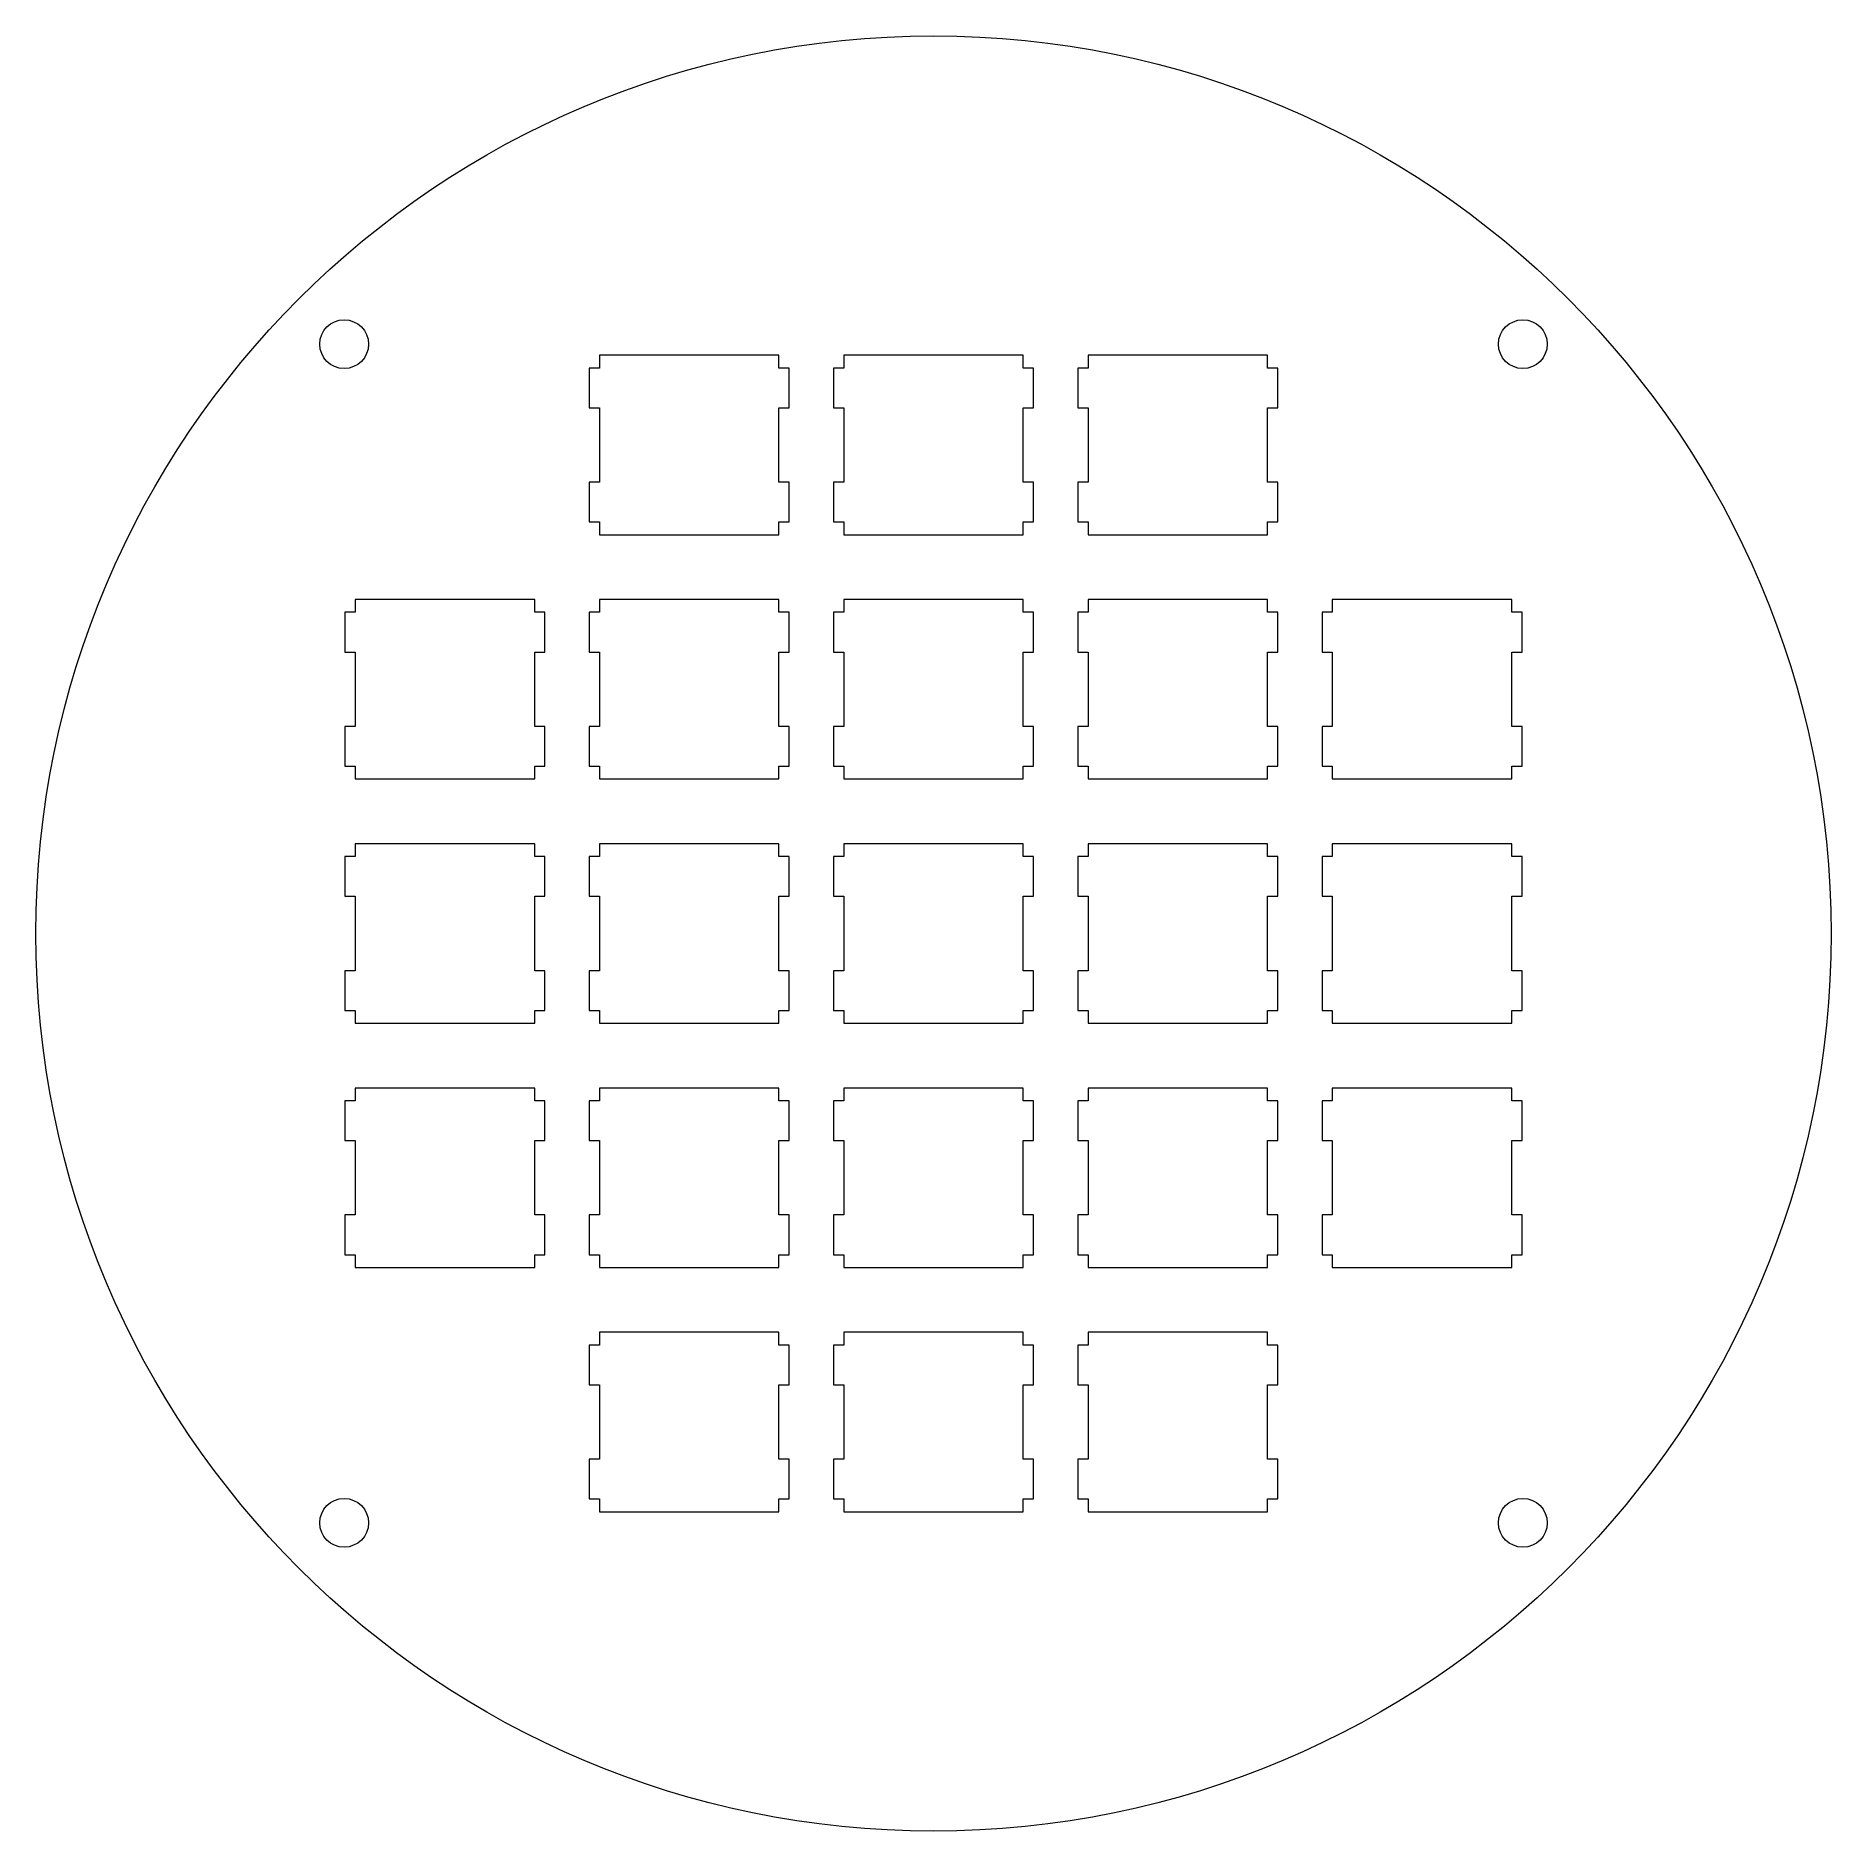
# Model space of a CAD drawing. Extents: x -15 to 125, y -15 to 125.
import ezdxf

# ---------------------------------------------------------------- set-up
doc = ezdxf.new("R2010")
doc.units = 0
doc.layers.get('0').update_dxf_attribs({"lineweight": 5, "true_color": 0xffffff})

msp = doc.modelspace()

# ---------------------------------------------------------------- linework, layer by layer
at = {"color": 0}
for p, q in [((28.6687, 99.8195), (28.6687, 98.8191)), ((42.6681, 99.8195), (28.6687, 99.8195)), ((42.6681, 98.8191), (42.6681, 99.8195)), ((47.7188, 99.8195), (47.7188, 98.8191)), ((61.7181, 99.8195), (47.7188, 99.8195)), ((61.7181, 98.8191), (61.7181, 99.8195)), ((66.7688, 99.8195), (66.7688, 98.8191)), ((80.7681, 99.8195), (66.7688, 99.8195)), ((80.7681, 98.8191), (80.7681, 99.8195)), ((28.6687, 98.8191), (27.8681, 98.8191)), ((27.8681, 98.8191), (27.8681, 95.7185)), ((43.4689, 98.8191), (42.6681, 98.8191)), ((43.4689, 95.7185), (43.4689, 98.8191)), ((47.7188, 98.8191), (46.918, 98.8191)), ((46.918, 98.8191), (46.918, 95.7185)), ((62.5189, 98.8191), (61.7181, 98.8191)), ((62.5189, 95.7185), (62.5189, 98.8191)), ((66.7688, 98.8191), (65.968, 98.8191)), ((65.968, 98.8191), (65.968, 95.7185)), ((81.5689, 98.8191), (80.7681, 98.8191)), ((81.5689, 95.7185), (81.5689, 98.8191)), ((27.8681, 95.7185), (28.6687, 95.7185)), ((28.6687, 95.7185), (28.6687, 89.9199)), ((42.6681, 89.9199), (42.6681, 95.7185)), ((42.6681, 95.7185), (43.4689, 95.7185)), ((46.918, 95.7185), (47.7188, 95.7185)), ((47.7188, 95.7185), (47.7188, 89.9199)), ((61.7181, 89.9199), (61.7181, 95.7185)), ((61.7181, 95.7185), (62.5189, 95.7185)), ((65.968, 95.7185), (66.7688, 95.7185)), ((66.7688, 95.7185), (66.7688, 89.9199)), ((80.7681, 89.9199), (80.7681, 95.7185)), ((80.7681, 95.7185), (81.5689, 95.7185)), ((28.6687, 89.9199), (27.8681, 89.9199)), ((27.8681, 89.9199), (27.8681, 86.8179)), ((43.4689, 89.9199), (42.6681, 89.9199)), ((43.4689, 86.8179), (43.4689, 89.9199)), ((47.7188, 89.9199), (46.918, 89.9199)), ((46.918, 89.9199), (46.918, 86.8179)), ((62.5189, 89.9199), (61.7181, 89.9199)), ((62.5189, 86.8179), (62.5189, 89.9199)), ((66.7688, 89.9199), (65.968, 89.9199)), ((65.968, 89.9199), (65.968, 86.8179)), ((81.5689, 89.9199), (80.7681, 89.9199)), ((81.5689, 86.8179), (81.5689, 89.9199)), ((27.8681, 86.8179), (28.6687, 86.8179)), ((28.6687, 86.8179), (28.6687, 85.8188)), ((42.6681, 85.8188), (42.6681, 86.8179)), ((42.6681, 86.8179), (43.4689, 86.8179)), ((46.918, 86.8179), (47.7188, 86.8179)), ((47.7188, 86.8179), (47.7188, 85.8188)), ((61.7181, 85.8188), (61.7181, 86.8179)), ((61.7181, 86.8179), (62.5189, 86.8179)), ((65.968, 86.8179), (66.7688, 86.8179)), ((66.7688, 86.8179), (66.7688, 85.8188)), ((80.7681, 85.8188), (80.7681, 86.8179)), ((80.7681, 86.8179), (81.5689, 86.8179)), ((28.6687, 85.8188), (42.6681, 85.8188)), ((47.7188, 85.8188), (61.7181, 85.8188)), ((66.7688, 85.8188), (80.7681, 85.8188)), ((9.61732, 80.7681), (9.61732, 79.7676)), ((23.6182, 80.7681), (9.61732, 80.7681)), ((23.6182, 79.7676), (23.6182, 80.7681)), ((28.6687, 80.7681), (28.6687, 79.7676)), ((42.6681, 80.7681), (28.6687, 80.7681)), ((42.6681, 79.7676), (42.6681, 80.7681)), ((47.7188, 80.7681), (47.7188, 79.7676)), ((61.7181, 80.7681), (47.7188, 80.7681)), ((61.7181, 79.7676), (61.7181, 80.7681)), ((66.7688, 80.7681), (66.7688, 79.7676)), ((80.7681, 80.7681), (66.7688, 80.7681)), ((80.7681, 79.7676), (80.7681, 80.7681)), ((85.8188, 80.7681), (85.8188, 79.7676)), ((99.8181, 80.7681), (85.8188, 80.7681)), ((99.8181, 79.7676), (99.8181, 80.7681)), ((9.61732, 79.7676), (8.81807, 79.7676)), ((8.81807, 79.7676), (8.81807, 76.6685)), ((24.4189, 79.7676), (23.6182, 79.7676)), ((24.4189, 76.6685), (24.4189, 79.7676)), ((28.6687, 79.7676), (27.8681, 79.7676)), ((27.8681, 79.7676), (27.8681, 76.6685)), ((43.4689, 79.7676), (42.6681, 79.7676)), ((43.4689, 76.6685), (43.4689, 79.7676)), ((47.7188, 79.7676), (46.918, 79.7676)), ((46.918, 79.7676), (46.918, 76.6685)), ((62.5189, 79.7676), (61.7181, 79.7676)), ((62.5189, 76.6685), (62.5189, 79.7676)), ((66.7688, 79.7676), (65.968, 79.7676)), ((65.968, 79.7676), (65.968, 76.6685)), ((81.5689, 79.7676), (80.7681, 79.7676)), ((81.5689, 76.6685), (81.5689, 79.7676)), ((85.8188, 79.7676), (85.018, 79.7676)), ((85.018, 79.7676), (85.018, 76.6685)), ((100.618, 79.7676), (99.8181, 79.7676)), ((100.618, 76.6685), (100.618, 79.7676)), ((8.81807, 76.6685), (9.61732, 76.6685)), ((9.61732, 76.6685), (9.61732, 70.8685)), ((23.6182, 70.8685), (23.6182, 76.6685)), ((23.6182, 76.6685), (24.4189, 76.6685)), ((27.8681, 76.6685), (28.6687, 76.6685)), ((28.6687, 76.6685), (28.6687, 70.8685)), ((42.6681, 70.8685), (42.6681, 76.6685)), ((42.6681, 76.6685), (43.4689, 76.6685)), ((46.918, 76.6685), (47.7188, 76.6685)), ((47.7188, 76.6685), (47.7188, 70.8685)), ((61.7181, 70.8685), (61.7181, 76.6685)), ((61.7181, 76.6685), (62.5189, 76.6685)), ((65.968, 76.6685), (66.7688, 76.6685)), ((66.7688, 76.6685), (66.7688, 70.8685)), ((80.7681, 70.8685), (80.7681, 76.6685)), ((80.7681, 76.6685), (81.5689, 76.6685)), ((85.018, 76.6685), (85.8188, 76.6685)), ((85.8188, 76.6685), (85.8188, 70.8685)), ((99.8181, 70.8685), (99.8181, 76.6685)), ((99.8181, 76.6685), (100.618, 76.6685)), ((9.61732, 70.8685), (8.81807, 70.8685)), ((8.81807, 70.8685), (8.81807, 67.7679)), ((24.4189, 70.8685), (23.6182, 70.8685)), ((24.4189, 67.7679), (24.4189, 70.8685)), ((28.6687, 70.8685), (27.8681, 70.8685)), ((27.8681, 70.8685), (27.8681, 67.7679)), ((43.4689, 70.8685), (42.6681, 70.8685)), ((43.4689, 67.7679), (43.4689, 70.8685)), ((47.7188, 70.8685), (46.918, 70.8685)), ((46.918, 70.8685), (46.918, 67.7679)), ((62.5189, 70.8685), (61.7181, 70.8685)), ((62.5189, 67.7679), (62.5189, 70.8685)), ((66.7688, 70.8685), (65.968, 70.8685)), ((65.968, 70.8685), (65.968, 67.7679)), ((81.5689, 70.8685), (80.7681, 70.8685)), ((81.5689, 67.7679), (81.5689, 70.8685)), ((85.8188, 70.8685), (85.018, 70.8685)), ((85.018, 70.8685), (85.018, 67.7679)), ((100.618, 70.8685), (99.8181, 70.8685)), ((100.618, 67.7679), (100.618, 70.8685)), ((8.81807, 67.7679), (9.61732, 67.7679)), ((9.61732, 67.7679), (9.61732, 66.7688)), ((23.6182, 66.7688), (23.6182, 67.7679)), ((23.6182, 67.7679), (24.4189, 67.7679)), ((27.8681, 67.7679), (28.6687, 67.7679)), ((28.6687, 67.7679), (28.6687, 66.7688)), ((42.6681, 66.7688), (42.6681, 67.7679)), ((42.6681, 67.7679), (43.4689, 67.7679)), ((46.918, 67.7679), (47.7188, 67.7679)), ((47.7188, 67.7679), (47.7188, 66.7688)), ((61.7181, 66.7688), (61.7181, 67.7679)), ((61.7181, 67.7679), (62.5189, 67.7679)), ((65.968, 67.7679), (66.7688, 67.7679)), ((66.7688, 67.7679), (66.7688, 66.7688)), ((80.7681, 66.7688), (80.7681, 67.7679)), ((80.7681, 67.7679), (81.5689, 67.7679)), ((85.018, 67.7679), (85.8188, 67.7679)), ((85.8188, 67.7679), (85.8188, 66.7688)), ((99.8181, 66.7688), (99.8181, 67.7679)), ((99.8181, 67.7679), (100.618, 67.7679)), ((9.61732, 66.7688), (23.6182, 66.7688)), ((28.6687, 66.7688), (42.6681, 66.7688)), ((47.7188, 66.7688), (61.7181, 66.7688)), ((66.7688, 66.7688), (80.7681, 66.7688)), ((85.8188, 66.7688), (99.8181, 66.7688)), ((9.61732, 61.7181), (9.61732, 60.7176)), ((23.6182, 61.7181), (9.61732, 61.7181)), ((23.6182, 60.7176), (23.6182, 61.7181)), ((28.6687, 61.7181), (28.6687, 60.7176)), ((42.6681, 61.7181), (28.6687, 61.7181)), ((42.6681, 60.7176), (42.6681, 61.7181)), ((47.7188, 61.7181), (47.7188, 60.7176)), ((61.7181, 61.7181), (47.7188, 61.7181)), ((61.7181, 60.7176), (61.7181, 61.7181)), ((66.7688, 61.7181), (66.7688, 60.7176)), ((80.7681, 61.7181), (66.7688, 61.7181)), ((80.7681, 60.7176), (80.7681, 61.7181)), ((85.8188, 61.7181), (85.8188, 60.7176)), ((99.8181, 61.7181), (85.8188, 61.7181)), ((99.8181, 60.7176), (99.8181, 61.7181)), ((9.61732, 60.7176), (8.81807, 60.7176)), ((8.81807, 60.7176), (8.81807, 57.6185)), ((24.4189, 60.7176), (23.6182, 60.7176)), ((24.4189, 57.6185), (24.4189, 60.7176)), ((28.6687, 60.7176), (27.8681, 60.7176)), ((27.8681, 60.7176), (27.8681, 57.6185)), ((43.4689, 60.7176), (42.6681, 60.7176)), ((43.4689, 57.6185), (43.4689, 60.7176)), ((47.7188, 60.7176), (46.918, 60.7176)), ((46.918, 60.7176), (46.918, 57.6185)), ((62.5189, 60.7176), (61.7181, 60.7176)), ((62.5189, 57.6185), (62.5189, 60.7176)), ((66.7688, 60.7176), (65.968, 60.7176)), ((65.968, 60.7176), (65.968, 57.6185)), ((81.5689, 60.7176), (80.7681, 60.7176)), ((81.5689, 57.6185), (81.5689, 60.7176)), ((85.8188, 60.7176), (85.018, 60.7176)), ((85.018, 60.7176), (85.018, 57.6185)), ((100.618, 60.7176), (99.8181, 60.7176)), ((100.618, 57.6185), (100.618, 60.7176)), ((8.81807, 57.6185), (9.61732, 57.6185)), ((9.61732, 57.6185), (9.61732, 51.8185)), ((23.6182, 51.8185), (23.6182, 57.6185)), ((23.6182, 57.6185), (24.4189, 57.6185)), ((27.8681, 57.6185), (28.6687, 57.6185)), ((28.6687, 57.6185), (28.6687, 51.8185)), ((42.6681, 51.8185), (42.6681, 57.6185)), ((42.6681, 57.6185), (43.4689, 57.6185)), ((46.918, 57.6185), (47.7188, 57.6185)), ((47.7188, 57.6185), (47.7188, 51.8185)), ((61.7181, 51.8185), (61.7181, 57.6185)), ((61.7181, 57.6185), (62.5189, 57.6185)), ((65.968, 57.6185), (66.7688, 57.6185)), ((66.7688, 57.6185), (66.7688, 51.8185)), ((80.7681, 51.8185), (80.7681, 57.6185)), ((80.7681, 57.6185), (81.5689, 57.6185)), ((85.018, 57.6185), (85.8188, 57.6185)), ((85.8188, 57.6185), (85.8188, 51.8185)), ((99.8181, 51.8185), (99.8181, 57.6185)), ((99.8181, 57.6185), (100.618, 57.6185)), ((9.61732, 51.8185), (8.81807, 51.8185)), ((8.81807, 51.8185), (8.81807, 48.7179)), ((24.4189, 51.8185), (23.6182, 51.8185)), ((24.4189, 48.7179), (24.4189, 51.8185)), ((28.6687, 51.8185), (27.8681, 51.8185)), ((27.8681, 51.8185), (27.8681, 48.7179)), ((43.4689, 51.8185), (42.6681, 51.8185)), ((43.4689, 48.7179), (43.4689, 51.8185)), ((47.7188, 51.8185), (46.918, 51.8185)), ((46.918, 51.8185), (46.918, 48.7179)), ((62.5189, 51.8185), (61.7181, 51.8185)), ((62.5189, 48.7179), (62.5189, 51.8185)), ((66.7688, 51.8185), (65.968, 51.8185)), ((65.968, 51.8185), (65.968, 48.7179)), ((81.5689, 51.8185), (80.7681, 51.8185)), ((81.5689, 48.7179), (81.5689, 51.8185)), ((85.8188, 51.8185), (85.018, 51.8185)), ((85.018, 51.8185), (85.018, 48.7179)), ((100.618, 51.8185), (99.8181, 51.8185)), ((100.618, 48.7179), (100.618, 51.8185)), ((8.81807, 48.7179), (9.61732, 48.7179)), ((9.61732, 48.7179), (9.61732, 47.7188)), ((9.61732, 47.7188), (23.6182, 47.7188)), ((23.6182, 47.7188), (23.6182, 48.7179)), ((23.6182, 48.7179), (24.4189, 48.7179)), ((27.8681, 48.7179), (28.6687, 48.7179)), ((28.6687, 48.7179), (28.6687, 47.7188)), ((28.6687, 47.7188), (42.6681, 47.7188)), ((42.6681, 47.7188), (42.6681, 48.7179)), ((42.6681, 48.7179), (43.4689, 48.7179)), ((46.918, 48.7179), (47.7188, 48.7179)), ((47.7188, 48.7179), (47.7188, 47.7188)), ((47.7188, 47.7188), (61.7181, 47.7188)), ((61.7181, 47.7188), (61.7181, 48.7179)), ((61.7181, 48.7179), (62.5189, 48.7179)), ((65.968, 48.7179), (66.7688, 48.7179)), ((66.7688, 48.7179), (66.7688, 47.7188)), ((66.7688, 47.7188), (80.7681, 47.7188)), ((80.7681, 47.7188), (80.7681, 48.7179)), ((80.7681, 48.7179), (81.5689, 48.7179)), ((85.018, 48.7179), (85.8188, 48.7179)), ((85.8188, 48.7179), (85.8188, 47.7188)), ((85.8188, 47.7188), (99.8181, 47.7188)), ((99.8181, 47.7188), (99.8181, 48.7179)), ((99.8181, 48.7179), (100.618, 48.7179)), ((9.61732, 42.6681), (9.61732, 41.6676)), ((23.6182, 42.6681), (9.61732, 42.6681)), ((23.6182, 41.6676), (23.6182, 42.6681)), ((28.6687, 42.6681), (28.6687, 41.6676)), ((42.6681, 42.6681), (28.6687, 42.6681)), ((42.6681, 41.6676), (42.6681, 42.6681)), ((47.7188, 42.6681), (47.7188, 41.6676)), ((61.7181, 42.6681), (47.7188, 42.6681)), ((61.7181, 41.6676), (61.7181, 42.6681)), ((66.7688, 42.6681), (66.7688, 41.6676)), ((80.7681, 42.6681), (66.7688, 42.6681)), ((80.7681, 41.6676), (80.7681, 42.6681)), ((85.8188, 42.6681), (85.8188, 41.6676)), ((99.8181, 42.6681), (85.8188, 42.6681)), ((99.8181, 41.6676), (99.8181, 42.6681)), ((9.61732, 41.6676), (8.81807, 41.6676)), ((8.81807, 41.6676), (8.81807, 38.5685)), ((24.4189, 41.6676), (23.6182, 41.6676)), ((24.4189, 38.5685), (24.4189, 41.6676)), ((28.6687, 41.6676), (27.8681, 41.6676)), ((27.8681, 41.6676), (27.8681, 38.5685)), ((43.4689, 41.6676), (42.6681, 41.6676)), ((43.4689, 38.5685), (43.4689, 41.6676)), ((47.7188, 41.6676), (46.918, 41.6676)), ((46.918, 41.6676), (46.918, 38.5685)), ((62.5189, 41.6676), (61.7181, 41.6676)), ((62.5189, 38.5685), (62.5189, 41.6676)), ((66.7688, 41.6676), (65.968, 41.6676)), ((65.968, 41.6676), (65.968, 38.5685)), ((81.5689, 41.6676), (80.7681, 41.6676)), ((81.5689, 38.5685), (81.5689, 41.6676)), ((85.8188, 41.6676), (85.018, 41.6676)), ((85.018, 41.6676), (85.018, 38.5685)), ((100.618, 41.6676), (99.8181, 41.6676)), ((100.618, 38.5685), (100.618, 41.6676)), ((8.81807, 38.5685), (9.61732, 38.5685)), ((9.61732, 38.5685), (9.61732, 32.7684)), ((23.6182, 32.7684), (23.6182, 38.5685)), ((23.6182, 38.5685), (24.4189, 38.5685)), ((27.8681, 38.5685), (28.6687, 38.5685)), ((28.6687, 38.5685), (28.6687, 32.7684)), ((42.6681, 32.7684), (42.6681, 38.5685)), ((42.6681, 38.5685), (43.4689, 38.5685)), ((46.918, 38.5685), (47.7188, 38.5685)), ((47.7188, 38.5685), (47.7188, 32.7684)), ((61.7181, 32.7684), (61.7181, 38.5685)), ((61.7181, 38.5685), (62.5189, 38.5685)), ((65.968, 38.5685), (66.7688, 38.5685)), ((66.7688, 38.5685), (66.7688, 32.7684)), ((80.7681, 32.7684), (80.7681, 38.5685)), ((80.7681, 38.5685), (81.5689, 38.5685)), ((85.018, 38.5685), (85.8188, 38.5685)), ((85.8188, 38.5685), (85.8188, 32.7684)), ((99.8181, 32.7684), (99.8181, 38.5685)), ((99.8181, 38.5685), (100.618, 38.5685)), ((9.61732, 32.7684), (8.81807, 32.7684)), ((8.81807, 32.7684), (8.81807, 29.6678)), ((24.4189, 32.7684), (23.6182, 32.7684)), ((24.4189, 29.6678), (24.4189, 32.7684)), ((28.6687, 32.7684), (27.8681, 32.7684)), ((27.8681, 32.7684), (27.8681, 29.6678)), ((43.4689, 32.7684), (42.6681, 32.7684)), ((43.4689, 29.6678), (43.4689, 32.7684)), ((47.7188, 32.7684), (46.918, 32.7684)), ((46.918, 32.7684), (46.918, 29.6678)), ((62.5189, 32.7684), (61.7181, 32.7684)), ((62.5189, 29.6678), (62.5189, 32.7684)), ((66.7688, 32.7684), (65.968, 32.7684)), ((65.968, 32.7684), (65.968, 29.6678)), ((81.5689, 32.7684), (80.7681, 32.7684)), ((81.5689, 29.6678), (81.5689, 32.7684)), ((85.8188, 32.7684), (85.018, 32.7684)), ((85.018, 32.7684), (85.018, 29.6678)), ((100.618, 32.7684), (99.8181, 32.7684)), ((100.618, 29.6678), (100.618, 32.7684)), ((8.81807, 29.6678), (9.61732, 29.6678)), ((9.61732, 29.6678), (9.61732, 28.6687)), ((23.6182, 28.6687), (23.6182, 29.6678)), ((23.6182, 29.6678), (24.4189, 29.6678)), ((27.8681, 29.6678), (28.6687, 29.6678)), ((28.6687, 29.6678), (28.6687, 28.6687)), ((42.6681, 28.6687), (42.6681, 29.6678)), ((42.6681, 29.6678), (43.4689, 29.6678)), ((46.918, 29.6678), (47.7188, 29.6678)), ((47.7188, 29.6678), (47.7188, 28.6687)), ((61.7181, 28.6687), (61.7181, 29.6678)), ((61.7181, 29.6678), (62.5189, 29.6678)), ((65.968, 29.6678), (66.7688, 29.6678)), ((66.7688, 29.6678), (66.7688, 28.6687)), ((80.7681, 28.6687), (80.7681, 29.6678)), ((80.7681, 29.6678), (81.5689, 29.6678)), ((85.018, 29.6678), (85.8188, 29.6678)), ((85.8188, 29.6678), (85.8188, 28.6687)), ((99.8181, 28.6687), (99.8181, 29.6678)), ((99.8181, 29.6678), (100.618, 29.6678)), ((9.61732, 28.6687), (23.6182, 28.6687)), ((28.6687, 28.6687), (42.6681, 28.6687)), ((47.7188, 28.6687), (61.7181, 28.6687)), ((66.7688, 28.6687), (80.7681, 28.6687)), ((85.8188, 28.6687), (99.8181, 28.6687)), ((28.6687, 22.6177), (27.8681, 22.6177)), ((27.8681, 22.6177), (27.8681, 19.5185)), ((28.6687, 23.6182), (28.6687, 22.6177)), ((42.6681, 23.6182), (28.6687, 23.6182)), ((42.6681, 22.6177), (42.6681, 23.6182)), ((43.4689, 22.6177), (42.6681, 22.6177)), ((43.4689, 19.5185), (43.4689, 22.6177)), ((47.7188, 22.6177), (46.918, 22.6177)), ((46.918, 22.6177), (46.918, 19.5185)), ((47.7188, 23.6182), (47.7188, 22.6177)), ((61.7181, 23.6182), (47.7188, 23.6182)), ((61.7181, 22.6177), (61.7181, 23.6182)), ((62.5189, 22.6177), (61.7181, 22.6177)), ((62.5189, 19.5185), (62.5189, 22.6177)), ((66.7688, 22.6177), (65.968, 22.6177)), ((65.968, 22.6177), (65.968, 19.5185)), ((66.7688, 23.6182), (66.7688, 22.6177)), ((80.7681, 23.6182), (66.7688, 23.6182)), ((80.7681, 22.6177), (80.7681, 23.6182)), ((81.5689, 22.6177), (80.7681, 22.6177)), ((81.5689, 19.5185), (81.5689, 22.6177)), ((27.8681, 19.5185), (28.6687, 19.5185)), ((28.6687, 19.5185), (28.6687, 13.7184)), ((42.6681, 13.7184), (42.6681, 19.5185)), ((42.6681, 19.5185), (43.4689, 19.5185)), ((46.918, 19.5185), (47.7188, 19.5185)), ((47.7188, 19.5185), (47.7188, 13.7184)), ((61.7181, 13.7184), (61.7181, 19.5185)), ((61.7181, 19.5185), (62.5189, 19.5185)), ((65.968, 19.5185), (66.7688, 19.5185)), ((66.7688, 19.5185), (66.7688, 13.7184)), ((80.7681, 13.7184), (80.7681, 19.5185)), ((80.7681, 19.5185), (81.5689, 19.5185)), ((28.6687, 13.7184), (27.8681, 13.7184)), ((27.8681, 13.7184), (27.8681, 10.6178)), ((43.4689, 13.7184), (42.6681, 13.7184)), ((43.4689, 10.6178), (43.4689, 13.7184)), ((47.7188, 13.7184), (46.918, 13.7184)), ((46.918, 13.7184), (46.918, 10.6178)), ((62.5189, 13.7184), (61.7181, 13.7184)), ((62.5189, 10.6178), (62.5189, 13.7184)), ((66.7688, 13.7184), (65.968, 13.7184)), ((65.968, 13.7184), (65.968, 10.6178)), ((81.5689, 13.7184), (80.7681, 13.7184)), ((81.5689, 10.6178), (81.5689, 13.7184)), ((27.8681, 10.6178), (28.6687, 10.6178)), ((28.6687, 10.6178), (28.6687, 9.6187)), ((42.6681, 9.6187), (42.6681, 10.6178)), ((42.6681, 10.6178), (43.4689, 10.6178)), ((46.918, 10.6178), (47.7188, 10.6178)), ((47.7188, 10.6178), (47.7188, 9.6187)), ((61.7181, 9.6187), (61.7181, 10.6178)), ((61.7181, 10.6178), (62.5189, 10.6178)), ((65.968, 10.6178), (66.7688, 10.6178)), ((66.7688, 10.6178), (66.7688, 9.6187)), ((80.7681, 9.6187), (80.7681, 10.6178)), ((80.7681, 10.6178), (81.5689, 10.6178)), ((28.6687, 9.6187), (42.6681, 9.6187)), ((47.7188, 9.6187), (61.7181, 9.6187)), ((66.7688, 9.6187), (80.7681, 9.6187))]:
    msp.add_line(p, q, dxfattribs=at)
for centre, radius in [((54.71835, 54.71835), 70), ((8.75641, 100.68029), 1.9), ((100.68029, 100.68029), 1.9), ((8.75641, 8.75641), 1.9), ((100.68029, 8.75641), 1.9)]:
    msp.add_circle(centre, radius)

doc.saveas('drawing.dxf')
